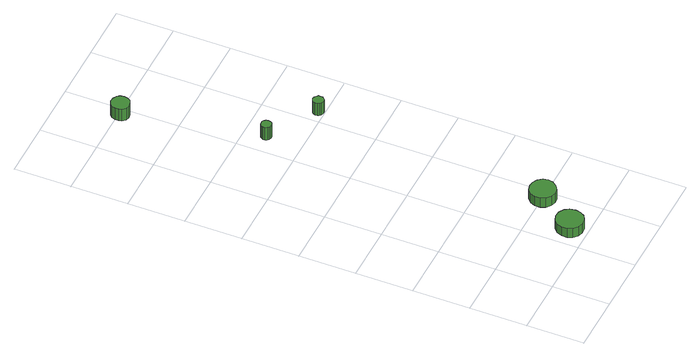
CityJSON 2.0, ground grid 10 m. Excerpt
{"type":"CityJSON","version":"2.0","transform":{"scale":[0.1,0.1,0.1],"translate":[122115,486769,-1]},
"CityObjects":{
"tree1":{"type":"SolitaryVegetationObject","attributes":{"function":"something"},"geometry":[{"type":"MultiSurface","lod":"1","boundaries":[[[0,1,2,3,4,5,6,7,8,9,10,11,12,13,14]],[[15,16,17,18,19,20,21,22,23,24,25,26,27,28,29]],[[0,29,28,1]],[[1,28,27,2]],[[2,27,26,3]],[[3,26,25,4]],[[4,25,24,5]],[[5,24,23,6]],[[6,23,22,7]],[[7,22,21,8]],[[8,21,20,9]],[[9,20,19,10]],[[10,19,18,11]],[[11,18,17,12]],[[12,17,16,13]],[[13,16,15,14]],[[14,15,29,0]]]}]},
"tree2":{"type":"SolitaryVegetationObject","attributes":{"function":"something"}},
"tree3":{"type":"SolitaryVegetationObject","attributes":{"function":"something"}},
"tree4":{"type":"SolitaryVegetationObject","attributes":{"function":"something"}},
"tree5":{"type":"SolitaryVegetationObject","attributes":{"function":"something"},"geometry":[{"type":"MultiSurface","lod":"1","boundaries":[[[30,31,32,33,34,35,36,37,38,39,40,41,42,43,44]],[[45,46,47,48,49,50,51,52,53,54,55,56,57,58,59]],[[30,59,58,31]],[[31,58,57,32]],[[32,57,56,33]],[[33,56,55,34]],[[34,55,54,35]],[[35,54,53,36]],[[36,53,52,37]],[[37,52,51,38]],[[38,51,50,39]],[[39,50,49,40]],[[40,49,48,41]],[[41,48,47,42]],[[42,47,46,43]],[[43,46,45,44]],[[44,45,59,30]]]}]},
"tree6":{"type":"SolitaryVegetationObject","attributes":{"function":"something"}},
"tree7":{"type":"SolitaryVegetationObject","attributes":{"function":"something"}},
"tree8":{"type":"SolitaryVegetationObject","attributes":{"function":"something"}},
"tree9":{"type":"SolitaryVegetationObject","attributes":{"function":"something"},"geometry":[{"type":"MultiSurface","lod":"1","boundaries":[[[60,61,62,63,64,65,66,67,68,69,70,71,72,73,74]],[[75,76,77,78,79,80,81,82,83,84,85,86,87,88,89]],[[60,89,88,61]],[[61,88,87,62]],[[62,87,86,63]],[[63,86,85,64]],[[64,85,84,65]],[[65,84,83,66]],[[66,83,82,67]],[[67,82,81,68]],[[68,81,80,69]],[[69,80,79,70]],[[70,79,78,71]],[[71,78,77,72]],[[72,77,76,73]],[[73,76,75,74]],[[74,75,89,60]]]}]},
"tree10":{"type":"SolitaryVegetationObject","attributes":{"function":"something"}},
"tree11":{"type":"SolitaryVegetationObject","attributes":{"function":"something"},"geometry":[{"type":"MultiSurface","lod":"1","boundaries":[[[90,91,92,93,94,95,96,97,98,99,100,101,102,103,104]],[[105,106,107,108,109,110,111,112,113,114,115,116,117,118,119]],[[90,119,118,91]],[[91,118,117,92]],[[92,117,116,93]],[[93,116,115,94]],[[94,115,114,95]],[[95,114,113,96]],[[96,113,112,97]],[[97,112,111,98]],[[98,111,110,99]],[[99,110,109,100]],[[100,109,108,101]],[[101,108,107,102]],[[102,107,106,103]],[[103,106,105,104]],[[104,105,119,90]]]}]},
"tree12":{"type":"SolitaryVegetationObject","attributes":{"function":"something"},"geometry":[{"type":"MultiSurface","lod":"1","boundaries":[[[120,121,122,123,124,125,126,127,128,129,130,131,132,133,134]],[[135,136,137,138,139,140,141,142,143,144,145,146,147,148,149]],[[120,149,148,121]],[[121,148,147,122]],[[122,147,146,123]],[[123,146,145,124]],[[124,145,144,125]],[[125,144,143,126]],[[126,143,142,127]],[[127,142,141,128]],[[128,141,140,129]],[[129,140,139,130]],[[130,139,138,131]],[[131,138,137,132]],[[132,137,136,133]],[[133,136,135,134]],[[134,135,149,120]]]}]}
},
"vertices":[
[160,31,31],[158,41,31],[153,49,31],[144,54,31],[134,55,31],[125,52,31],[118,45,31],[114,36,31],[114,26,31],[118,17,31],[125,11,31],[134,8,31],[144,9,31],[153,14,31],[158,22,31],[158,22,12],[153,14,12],[144,9,12],[134,8,12],[125,11,12],[118,17,12],[114,26,12],[114,36,12],[118,45,12],[125,52,12],[134,55,12],[144,54,12],[153,49,12],[158,41,12],[160,31,12],
[205,99,33],[203,108,33],[197,116,33],[189,120,33],[180,121,33],[171,119,33],[164,112,33],[160,104,33],[160,94,33],[164,85,33],[171,79,33],[180,76,33],[189,77,33],[197,82,33],[203,90,33],[203,90,13],[197,82,13],[189,77,13],[180,76,13],[171,79,13],[164,85,13],[160,94,13],[160,104,13],[164,112,13],[171,119,13],[180,121,13],[189,120,13],[197,116,13],[203,108,13],[205,99,13],
[144,563,38],[143,567,38],[141,570,38],[138,572,38],[134,572,38],[130,571,38],[128,568,38],[126,565,38],[126,561,38],[128,558,38],[130,555,38],[134,554,38],[138,554,38],[141,556,38],[143,559,38],[143,559,11],[141,556,11],[138,554,11],[134,554,11],[130,555,11],[128,558,11],[126,561,11],[126,565,11],[128,568,11],[130,571,11],[134,572,11],[138,572,11],[141,570,11],[143,567,11],[144,563,11],
[104,798,35],[103,805,35],[99,810,35],[93,813,35],[86,814,35],[80,812,35],[75,807,35],[73,801,35],[73,795,35],[75,789,35],[80,784,35],[86,782,35],[93,783,35],[99,786,35],[103,792,35],[103,792,10],[99,786,10],[93,783,10],[86,782,10],[80,784,10],[75,789,10],[73,795,10],[73,801,10],[75,807,10],[80,812,10],[86,814,10],[93,813,10],[99,810,10],[103,805,10],[104,798,10],
[230,510,38],[230,514,38],[227,517,38],[224,519,38],[220,520,38],[216,518,38],[214,516,38],[212,512,38],[212,508,38],[214,505,38],[216,502,38],[220,501,38],[224,501,38],[227,503,38],[230,506,38],[230,506,12],[227,503,12],[224,501,12],[220,501,12],[216,502,12],[214,505,12],[212,508,12],[212,512,12],[214,516,12],[216,518,12],[220,520,12],[224,519,12],[227,517,12],[230,514,12],[230,510,12]
]}
